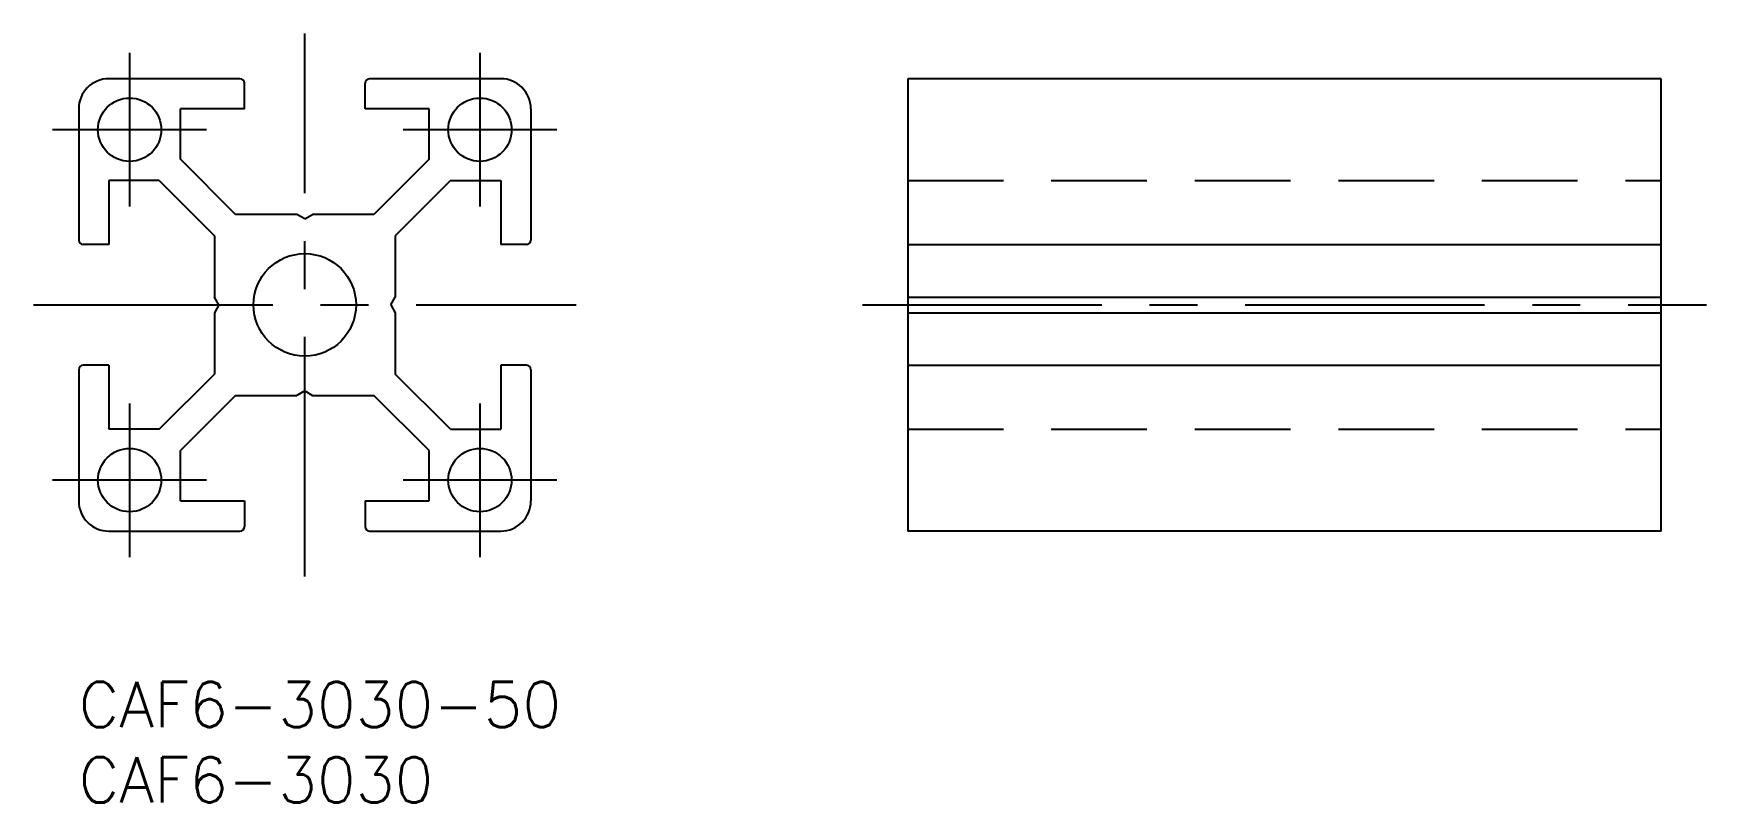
# Model space of a CAD drawing. Extents: x -3 to 108, y -8 to 43.
import ezdxf

# ---------------------------------------------------------------- set-up
doc = ezdxf.new("R2010")
doc.units = 0
doc.header["$LTSCALE"] = 0.5
doc.linetypes.add('CENTER', pattern=[50.8, 31.75, -6.35, 6.35, -6.35])
doc.linetypes.add('DASHED', pattern=[19.05, 12.7, -6.35])
for name, color, linetype in [('MSM_CENTER', 1, 'CENTER'), ('MSM_CONTINUOUS', 7, 'CONTINUOUS'), ('MSM_DASHED', 4, 'DASHED'), ('MSM_PART_NUMBER', 7, 'CONTINUOUS')]:
    doc.layers.add(name, color=color, linetype=linetype)
doc.styles.get("Standard").update_dxf_attribs({"font": 'txt.shx', "height": 1, "bigfont": 'bigfont.shx'})

# ---------------------------------------------------------------- blocks, each defined once
blk = doc.blocks.new('*U2')
at = {"layer": 'MSM_PART_NUMBER'}
blk.add_text('CAF6-3030-50', height=3, dxfattribs=at).set_placement((0, -3))
blk = doc.blocks.new('*U3')
at = {"layer": 'MSM_PART_NUMBER'}
blk.add_text('CAF6-3030', height=3, dxfattribs=at).set_placement((0, -8))

msp = doc.modelspace()

# ---------------------------------------------------------------- linework, layer by layer
at = {"layer": 'MSM_CENTER'}
for p, q in [((15, 7), (15, 43)), ((3.38, 41.72), (3.38, 31.53)), ((26.62, 41.72), (26.62, 31.53)), ((8.48, 36.62), (-1.73, 36.62)), ((31.73, 36.62), (21.52, 36.62)), ((-3, 25), (33, 25)), ((52, 25), (108, 25)), ((3.38, 18.47), (3.38, 8.28)), ((26.62, 18.47), (26.62, 8.28)), ((8.48, 13.38), (-1.73, 13.38)), ((31.73, 13.38), (21.52, 13.38))]:
    msp.add_line(p, q, dxfattribs=at)
at = {"layer": 'MSM_CONTINUOUS'}
for p, q in [((10.7, 40), (2, 40)), ((28, 40), (19.3, 40)), ((55, 40), (55, 10)), ((105, 40), (55, 40)), ((105, 10), (105, 40)), ((11, 38), (11, 39.7)), ((19, 38), (19, 39.7)), ((0, 38), (0, 29.3)), ((6.75, 34.66), (6.75, 38)), ((11, 38), (6.75, 38)), ((23.25, 38), (19, 38)), ((23.25, 34.66), (23.25, 38)), ((30, 38), (30, 29.3)), ((10.41, 31), (6.75, 34.66)), ((23.25, 34.66), (19.59, 31)), ((5.34, 33.25), (2, 33.25)), ((2, 33.25), (2, 29)), ((5.34, 33.25), (9, 29.59)), ((24.66, 33.25), (21, 29.59)), ((24.66, 33.25), (28, 33.25)), ((28, 33.25), (28, 29)), ((14.48, 31), (10.41, 31)), ((15, 30.7), (14.48, 31)), ((15, 30.7), (15.52, 31)), ((19.59, 31), (15.52, 31)), ((2, 29), (0.3, 29)), ((9, 29.59), (9, 25.52)), ((21, 29.59), (21, 25.52)), ((29.7, 29), (28, 29)), ((55, 29), (105, 29)), ((9.3, 25), (9, 25.52)), ((9.3, 25), (9, 24.48)), ((9, 24.48), (9, 20.41)), ((20.7, 25), (21, 25.52)), ((20.7, 25), (21, 24.48)), ((21, 24.48), (21, 20.41)), ((55, 25.52), (105, 25.52)), ((55, 24.48), (105, 24.48)), ((0, 20.7), (0, 12)), ((2, 21), (0.3, 21)), ((2, 21), (2, 16.75)), ((5.34, 16.75), (9, 20.41)), ((24.66, 16.75), (21, 20.41)), ((29.7, 21), (28, 21)), ((28, 21), (28, 16.75)), ((30, 20.7), (30, 12)), ((55, 21), (105, 21)), ((10.41, 19), (6.75, 15.34)), ((10.41, 19), (14.48, 19)), ((15, 19.3), (14.48, 19)), ((15, 19.3), (15.52, 19)), ((15.52, 19), (19.59, 19)), ((23.25, 15.34), (19.59, 19)), ((5.34, 16.75), (2, 16.75)), ((24.66, 16.75), (28, 16.75)), ((6.75, 12), (6.75, 15.34)), ((23.25, 12), (23.25, 15.34)), ((6.75, 12), (11, 12)), ((11, 12), (11, 10.3)), ((19, 12), (19, 10.3)), ((19, 12), (23.25, 12)), ((2, 10), (10.7, 10)), ((19.3, 10), (28, 10)), ((105, 10), (55, 10))]:
    msp.add_line(p, q, dxfattribs=at)
for centre, radius in [((3.38, 36.62), 2.1), ((26.62, 36.62), 2.1), ((15, 25), 3.4), ((3.38, 13.38), 2.1), ((26.62, 13.38), 2.1)]:
    msp.add_circle(centre, radius, dxfattribs=at)
for centre, radius, start, end in [((2, 38), 2, 90, 180), ((10.7, 39.7), 0.3, 0, 90), ((19.3, 39.7), 0.3, 90, 180), ((28, 38), 2, 0, 90), ((0.3, 29.3), 0.3, 180, 270), ((29.7, 29.3), 0.3, 270, 0), ((0.3, 20.7), 0.3, 90, 180), ((29.7, 20.7), 0.3, 0, 90), ((2, 12), 2, 180, 270), ((28, 12), 2, 270, 0), ((10.7, 10.3), 0.3, 270, 0), ((19.3, 10.3), 0.3, 180, 270)]:
    msp.add_arc(centre, radius, start, end, dxfattribs=at)
at = {"layer": 'MSM_DASHED'}
for p, q in [((55, 33.25), (105, 33.25)), ((55, 16.75), (105, 16.75))]:
    msp.add_line(p, q, dxfattribs=at)

# ---------------------------------------------------------------- block references
at = {"layer": 'MSM_CONTINUOUS'}
for name in ['*U2', '*U3']:
    msp.add_blockref(name, (0, 0), dxfattribs=at)

doc.saveas('drawing.dxf')
